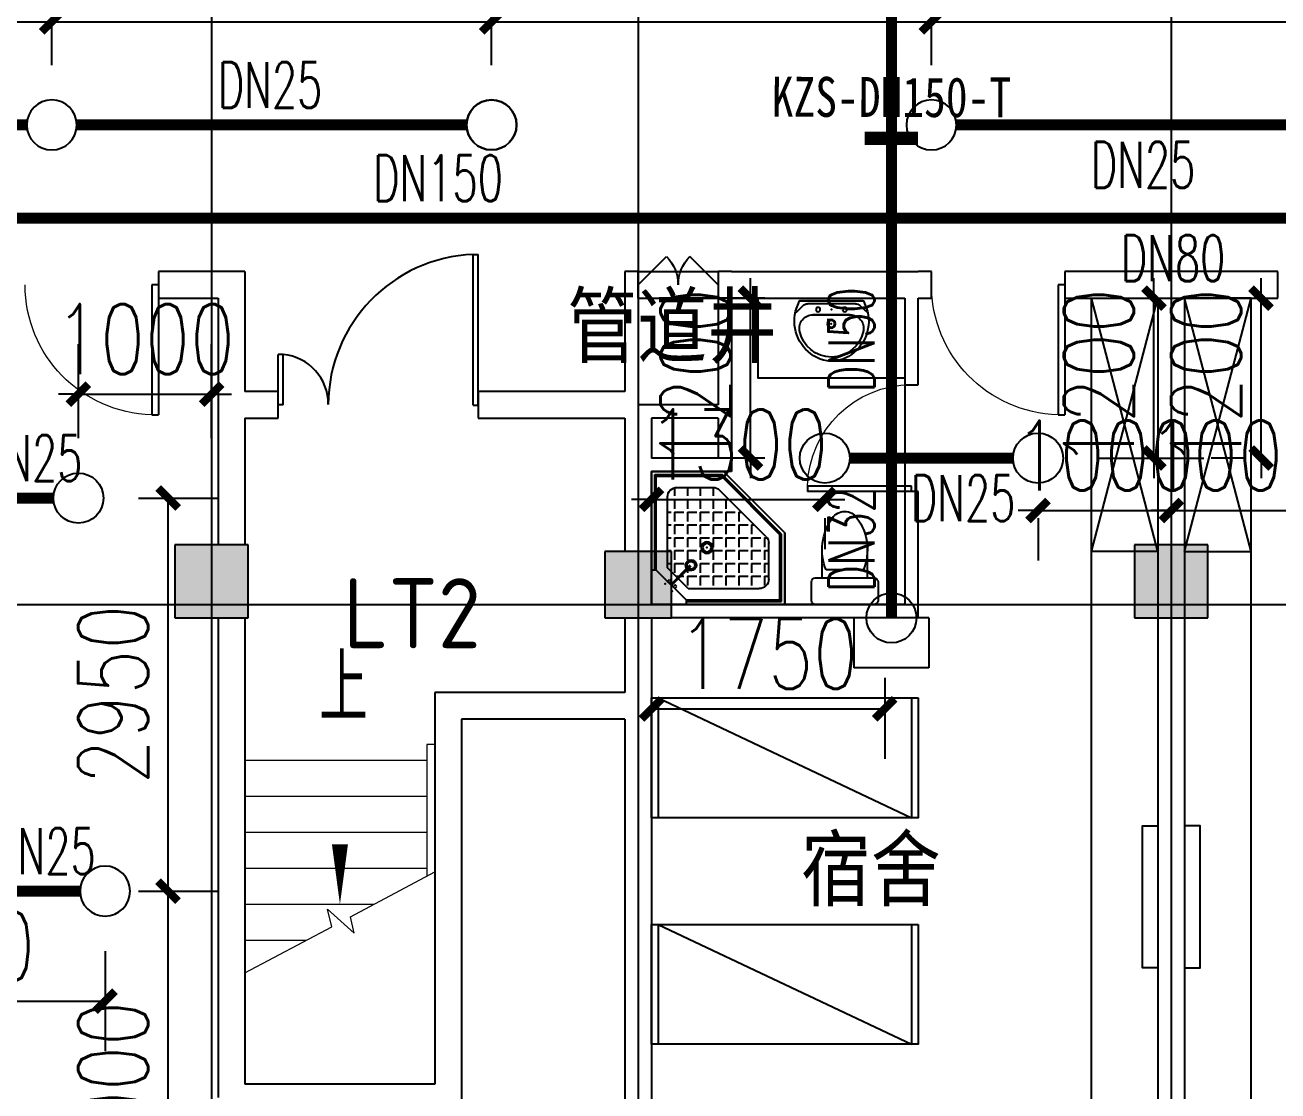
# Model space of a CAD drawing. Extents: x 0 to 2838408, y -923048 to 203859.
# Drawn here: x 2771363 to 2780763, y -265942 to -257942 of the extents above; entities that cross this region are included whole.
import ezdxf
from ezdxf.enums import TextEntityAlignment as Align

# ---------------------------------------------------------------- set-up
doc = ezdxf.new("R2010")
doc.units = 0
doc.header["$LTSCALE"] = 1000
for name, color, linetype in [('A-Fixt', 81, 'Continuous'), ('CLAYER', 7, 'Continuous'), ('COLUMN', 9, 'Continuous'), ('DIM_SYMB', 3, 'Continuous'), ('DIM_喷淋', 3, 'Continuous'), ('DOOR_FIRE', 4, 'Continuous'), ('DOTE', 8, 'Continuous'), ('EQUIP_喷头', 7, 'Continuous'), ('PIPE-喷淋', 6, 'Continuous'), ('PUB_HATCH', 8, 'Continuous'), ('PUB_TEXT', 7, 'Continuous'), ('TEXT_喷淋', 7, 'Continuous'), ('TWT_DIM', 3, 'Continuous'), ('WALL', 9, 'Continuous'), ('WINDOW', 4, 'Continuous'), ('XREF', 8, 'Continuous'), ('抗震支吊架', 2, 'Continuous'), ('洁具', 213, 'Continuous'), ('配景', 3, 'Continuous')]:
    doc.layers.add(name, color=color, linetype=linetype)
doc.layers.add('A-FLOR-STRS', color=8, linetype='Continuous', lineweight=0)
doc.styles.add('_TCH_DIM', font='SIMPLEX', dxfattribs={"bigfont": 'GBCBIG'})
doc.styles.add('_TCH_DIM_T3', font='SIMPLEX', dxfattribs={"width": 0.75, "bigfont": 'HZTXT'})
doc.styles.add('_TWT_PIPEDN', font='SIMPLEX', dxfattribs={"width": 0.8, "height": 2.3, "bigfont": 'HZTXT'})
doc.styles.add('kzcad', font='', dxfattribs={"width": 0.8})
doc.styles.get("Standard").update_dxf_attribs({"font": 'geniso.shx', "bigfont": 'hztxt.shx'})
doc.styles.get('kzcad').set_extended_font_data('SimSun')
doc.dimstyles.new('_TWT_ARCH&&150', dxfattribs={"dimtxt": 525, "dimasz": 150, "dimexe": 375, "dimexo": 450, "dimgap": 150, "dimtad": 1, "dimdec": 0, "dimzin": 0, "dimdsep": 46, "dimtxsty": '_TCH_DIM_T3', "dimblk": 'ARCHTICK', "dimcen": 0.09, "dimclrt": 7, "dimazin": 2, "dimtfac": 1, "dimtdec": 0, "dimtix": 1, "dimtmove": 2, "dimatfit": 3, "dimfxl": 1, "dimtolj": 1, "dimtzin": 0, "dimarcsym": 0})

# ---------------------------------------------------------------- blocks, each defined once
blk = doc.blocks.new('1F平面-CAD导入_dwg_Drawing4_t3_dwg_$plan$00001613-474159-1F-927810-1F')
at = {"layer": '洁具'}
for p, q in [((-30, 250), (-170, 250)), ((-200, 169.7), (-430.4, 169.7)), ((-260.4, -139.7), (-260.4, 139.7)), ((-200, -169.7), (-200, -220)), ((-170, -250), (-30, -250))]:
    blk.add_line(p, q, dxfattribs=at)
for points in [[(-200, 220), (-200, 169.7), (-200, -169.7), (-430.4, -169.7)], [(0, -220), (0, 220)]]:
    blk.add_lwpolyline(points, dxfattribs=at)
for centre, radius, start, end in [((-170, 220), 30, 90, 180), ((-30, 220), 30, 0, 90), ((-412.8, -227.4), 397.5, 67.45048, 126.63814), ((-589.6, 0), 109.8, 123.45086, 236.54914), ((-412.8, 227.4), 397.5, 233.36186, 292.54952), ((-170, -220), 30, 180, 270), ((-30, -220), 30, 270, 0)]:
    blk.add_arc(centre, radius, start, end, dxfattribs=at)
blk = doc.blocks.new('$lvtry$00000169')
at = {"color": 0}
for p, q in [((258.9, -36), (258.9, 0)), ((258.9, -36), (36, -258.9)), ((258.9, -24), (976, -24)), ((258.9, -36), (964, -36)), ((964, -36), (976, -24)), ((964, -36), (964, -525.1)), ((976, -24), (976, -530.1)), ((276.1, -120), (120, -276.1)), ((143.9, -151), (290.7, -298.1)), ((151, -143.9), (297.8, -291)), ((269.6, -212.7), (269.6, -142.7)), ((276.1, -120), (808, -120)), ((365.9, -212.7), (365.9, -142.7)), ((462.1, -212.7), (462.1, -142.7)), ((558.4, -212.7), (558.4, -142.7)), ((654.6, -212.7), (654.6, -142.7)), ((750.9, -212.7), (750.9, -142.7)), ((847.1, -212.7), (847.1, -142.7)), ((36, -258.9), (0, -258.9)), ((24, -258.9), (24, -976)), ((36, -258.9), (36, -964)), ((120, -276.1), (120, -808)), ((173.4, -308.9), (173.4, -238.9)), ((183.4, -212.7), (205.5, -212.7)), ((219.6, -212.7), (243.4, -212.7)), ((269.6, -212.7), (339.6, -212.7)), ((269.6, -262.8), (269.6, -238.9)), ((365.9, -212.7), (435.9, -212.7)), ((365.9, -308.9), (365.9, -238.9)), ((462.1, -212.7), (532.1, -212.7)), ((462.1, -308.9), (462.1, -238.9)), ((558.4, -212.7), (628.4, -212.7)), ((558.4, -308.9), (558.4, -238.9)), ((654.6, -212.7), (724.6, -212.7)), ((654.6, -308.9), (654.6, -238.9)), ((750.9, -212.7), (820.9, -212.7)), ((750.9, -308.9), (750.9, -238.9)), ((847.1, -212.7), (880, -212.7)), ((847.1, -308.9), (847.1, -238.9)), ((880, -192), (880, -460.5)), ((120, -308.9), (147.1, -308.9)), ((173.4, -308.9), (243.4, -308.9)), ((173.4, -405.2), (173.4, -335.2)), ((269.6, -405.2), (269.6, -335.2)), ((334.3, -308.9), (339.6, -308.9)), ((365.9, -308.9), (435.9, -308.9)), ((365.9, -405.2), (365.9, -335.2)), ((462.1, -308.9), (532.1, -308.9)), ((462.1, -405.2), (462.1, -335.2)), ((558.4, -308.9), (628.4, -308.9)), ((558.4, -405.2), (558.4, -335.2)), ((654.6, -308.9), (724.6, -308.9)), ((654.6, -405.2), (654.6, -335.2)), ((750.9, -308.9), (820.9, -308.9)), ((750.9, -405.2), (750.9, -335.2)), ((847.1, -308.9), (880, -308.9)), ((847.1, -405.2), (847.1, -335.2)), ((120, -405.2), (147.1, -405.2)), ((173.4, -405.2), (243.4, -405.2)), ((173.4, -501.4), (173.4, -431.4)), ((269.6, -405.2), (339.6, -405.2)), ((269.6, -501.4), (269.6, -431.4)), ((365.9, -405.2), (378.6, -405.2)), ((365.9, -501.4), (365.9, -431.4)), ((462.1, -405.2), (532.1, -405.2)), ((462.1, -501.4), (462.1, -431.4)), ((558.4, -405.2), (628.4, -405.2)), ((558.4, -501.4), (558.4, -431.4)), ((654.6, -405.2), (724.6, -405.2)), ((654.6, -501.4), (654.6, -431.4)), ((750.9, -405.2), (820.9, -405.2)), ((750.9, -501.4), (750.9, -431.4)), ((847.1, -405.2), (880, -405.2)), ((847.1, -501.4), (847.1, -431.4)), ((120, -501.4), (147.1, -501.4)), ((173.4, -501.4), (243.4, -501.4)), ((173.4, -597.7), (173.4, -527.7)), ((269.6, -501.4), (339.6, -501.4)), ((269.6, -597.7), (269.6, -527.7)), ((365.9, -501.4), (435.9, -501.4)), ((365.9, -597.7), (365.9, -527.7)), ((462.1, -501.4), (532.1, -501.4)), ((462.1, -597.7), (462.1, -527.7)), ((858.9, -511.4), (511.4, -858.9)), ((964, -525.1), (525.1, -964)), ((976, -530.1), (530.1, -976)), ((558.4, -501.4), (628.4, -501.4)), ((558.4, -597.7), (558.4, -527.7)), ((654.6, -501.4), (724.6, -501.4)), ((654.6, -597.7), (654.6, -527.7)), ((750.9, -501.4), (820.9, -501.4)), ((750.9, -597.7), (750.9, -527.7)), ((847.1, -501.4), (867.2, -501.4)), ((964, -525.1), (976, -530.1)), ((120, -597.7), (147.1, -597.7)), ((173.4, -597.7), (243.4, -597.7)), ((173.4, -693.9), (173.4, -623.9)), ((269.6, -597.7), (339.6, -597.7)), ((269.6, -693.9), (269.6, -623.9)), ((365.9, -597.7), (435.9, -597.7)), ((365.9, -693.9), (365.9, -623.9)), ((462.1, -597.7), (532.1, -597.7)), ((462.1, -693.9), (462.1, -623.9)), ((558.4, -597.7), (628.4, -597.7)), ((558.4, -693.9), (558.4, -623.9)), ((654.6, -597.7), (724.6, -597.7)), ((654.6, -693.9), (654.6, -623.9)), ((750.9, -597.7), (772.6, -597.7)), ((120, -693.9), (147.1, -693.9)), ((173.4, -693.9), (243.4, -693.9)), ((173.4, -790.2), (173.4, -720.2)), ((269.6, -693.9), (339.6, -693.9)), ((269.6, -790.2), (269.6, -720.2)), ((365.9, -693.9), (435.9, -693.9)), ((365.9, -790.2), (365.9, -720.2)), ((462.1, -693.9), (532.1, -693.9)), ((462.1, -790.2), (462.1, -720.2)), ((558.4, -693.9), (628.4, -693.9)), ((558.4, -790.2), (558.4, -720.2)), ((654.6, -693.9), (676.4, -693.9)), ((120, -790.2), (147.1, -790.2)), ((173.4, -790.2), (243.4, -790.2)), ((173.4, -877.5), (173.4, -816.4)), ((269.6, -790.2), (339.6, -790.2)), ((269.6, -880), (269.6, -816.4)), ((365.9, -790.2), (435.9, -790.2)), ((365.9, -880), (365.9, -816.4)), ((462.1, -790.2), (532.1, -790.2)), ((462.1, -880), (462.1, -816.4)), ((558.4, -790.2), (580.1, -790.2)), ((192, -880), (460.5, -880)), ((36, -964), (24, -976)), ((24, -976), (530.1, -976)), ((36, -964), (525.1, -964)), ((525.1, -964), (530.1, -976))]:
    blk.add_line(p, q, dxfattribs=at)
blk.add_lwpolyline([(0, 0), (0, -1000), (540, -1000), (1000, -540), (1000, 0)], close=True)
for points in [[(0, 0), (0, -1000)], [(0, 0), (1000, 0)], [(1000, 0), (1000, -540)], [(136.1, -189.7), (147.9, -177.9), (132.5, -162.5), (120.7, -174.3)], [(189.7, -136.1), (177.9, -147.9), (162.5, -132.5), (174.3, -120.7)], [(1000, -540), (540, -1000)], [(0, -1000), (540, -1000)]]:
    blk.add_lwpolyline(points, close=True, dxfattribs=at)
for radius in [43.8, 31.1]:
    blk.add_circle((416.2, -427.6), radius, dxfattribs=at)
for centre, radius, start, end in [((808, -192), 72, 0, 90), ((296, -295.7), 40.6, 142.58296, 128.41974), ((296, -295.7), 28.6, 145.82801, 125.65986), ((808, -460.5), 72, 315, 0), ((192, -808), 72, 180, 270), ((460.5, -808), 72, 270, 315)]:
    blk.add_arc(centre, radius, start, end, dxfattribs=at)
for p in [(103.2, -155.8, 0), (156.1, -102.2, 0), (415.8, -428.1, 0)]:
    blk.add_point(p, dxfattribs=at)
blk = doc.blocks.new('$lvtry$00000178')
at = {"color": 0}
for p, q in [((-238.4, 0), (238.4, 0)), ((-214.1, -36.1), (-272.1, -90.6)), ((-179.8, -22.5), (180.1, -22.5)), ((215.7, -37.5), (268.3, -90.8)), ((-141.7, -105.2), (140.2, -105.2)), ((140.2, -105.2), (-141.7, -105.2))]:
    blk.add_line(p, q, dxfattribs=at)
blk.add_lwpolyline([(-103.6, -429.7, 0.224698), (110.4, -425.4, 0.348046), (268.9, -78.5), (239.5, 0), (-241.3, 0), (-270.7, -78.5, 0.356844)], format="xyb", close=True, dxfattribs=at)
for centre, radius in [((-100, -65), 16.3), ((100, -65), 16.3), ((1.4, -172.5), 31.6)]:
    blk.add_circle(centre, radius, dxfattribs=at)
at = {"color": 0, "lineweight": 13}
blk.add_circle((1.4, -172.5), 23, dxfattribs=at)
at = {"color": 0}
for centre, radius, start, end in [((-179.8, -72.5), 50, 90, 133.18096), ((180.1, -72.5), 50, 44.56072, 90), ((-141.7, -205.2), 100, 90, 190.56023), ((140.2, -205.2), 100, 349.43977, 90), ((-0.7, -179), 243.4, 190.56023, 349.43977)]:
    blk.add_arc(centre, radius, start, end, dxfattribs=at)
for p in [(0, -65), (1.4, -172.5)]:
    blk.add_point(p, dxfattribs=at)
blk = doc.blocks.new('A$C70365C93')
at = {"layer": '洁具'}
blk.add_lwpolyline([(-1900, 2300), (-1900, 1700), (-800, 1700), (-800, 2300)], close=True, dxfattribs=at)
blk.add_blockref('$lvtry$00000178', (-1350, 2280), dxfattribs=at)
at = {"layer": '洁具', "rotation": 180}
blk.add_blockref('$lvtry$00000169', (0, 0), dxfattribs=at)
at = {"layer": '洁具', "extrusion": (0, 0, -1), "xscale": -1, "zscale": -1, "rotation": 90}
blk.add_blockref('1F平面-CAD导入_dwg_Drawing4_t3_dwg_$plan$00001613-474159-1F-927810-1F', (1450, 0), dxfattribs=at)
blk = doc.blocks.new('单人床')
at = {"layer": 'A-Fixt'}
for p, q in [((47773.8, 13973.4), (48673.8, 13973.4)), ((47773.8, 12073.4), (48673.8, 13973.4)), ((47773.8, 12073.4), (48673.8, 12073.4))]:
    blk.add_line(p, q, dxfattribs=at)
blk.add_lwpolyline([(47773.8, 14023.4), (48673.8, 14023.4), (48673.8, 12023.4), (47773.8, 12023.4), (47773.8, 14023.4)], dxfattribs=at)
blk = doc.blocks.new('CH_AP01')
for p, q in [((-311.4, 16.6), (-275, 0)), ((-275, 0), (275, 0)), ((275, 0), (311.4, 16.6))]:
    blk.add_line(p, q)
for centre, radius, start, end in [((-306.8, 555.3), 37.8, 100.18588, 202.83587), ((0, -578.9), 1212.6, 74.71041, 105.28959), ((0, -578.9), 1172.6, 75.02868, 104.97132), ((0, -1278.1), 1856.9, 80.61099, 99.38901), ((306.8, 555.3), 37.8, 337.16413, 79.81412), ((-1658.4, 201.9), 1359.7, 352.16586, 14.42826), ((-823.7, 250), 562.9, 335.50378, 31.09034), ((-823.7, 250), 602.9, 335.50378, 30.26909), ((0, -578.9), 1092.6, 75.87672, 104.12328), ((823.7, 250), 602.9, 149.73091, 204.49622), ((823.7, 250), 562.9, 148.90966, 204.49622), ((1658.4, 201.9), 1359.7, 165.57174, 187.83414)]:
    blk.add_arc(centre, radius, start, end)
blk = doc.blocks.new('A$C61295E98')
at = {"color": 3}
for p, q in [((544, 597.9), (0, 597.9)), ((0, 597.9), (0, 0)), ((161.4, 597.9), (161.4, 0)), ((170.4, 0.2), (170.4, 597.6)), ((602.7, 572.2), (602.7, 25.6)), ((624, 517.9), (624, 80)), ((544, 0), (0, 0))]:
    blk.add_line(p, q, dxfattribs=at)
for points in [[(81.8, 540.3), (75.3, 540.3), (75.3, 576.8), (81.8, 576.8)], [(81.8, 453.1), (75.3, 453.1), (75.3, 489.6), (81.8, 489.6)], [(81.8, 352.9), (75.3, 352.9), (75.3, 389.4), (81.8, 389.4)]]:
    blk.add_lwpolyline(points, close=True, dxfattribs=at)
for centre in [(74, 250.1), (74, 164.2), (74, 70.5)]:
    blk.add_circle(centre, 15.7, dxfattribs=at)
for centre, start, end in [((544, 517.9), 360, 90), ((544, 80), 270, 0)]:
    blk.add_arc(centre, 80, start, end, dxfattribs=at)
blk = doc.blocks.new('宿舍')
at = {"layer": 'A-Fixt'}
for p, q in [((47853.8, 13801.7), (48353.8, 15701.7)), ((48353.8, 13801.7), (47853.8, 15701.7)), ((47853.8, 13801.7), (48353.8, 13801.7))]:
    blk.add_line(p, q, dxfattribs=at)
for points in [[(47853.8, 8601.7), (48353.8, 8601.7), (48353.8, 15701.7), (47853.8, 15701.7)], [(47853.8, 10676.1), (47970.5, 10676.1), (47970.5, 11742.6), (47853.8, 11742.6)]]:
    blk.add_lwpolyline(points, close=True, dxfattribs=at)
at = {"xscale": -1, "rotation": 90}
for p in [(63677.2, 60475.5), (63677.2, 58775.5)]:
    blk.add_blockref('单人床', p, dxfattribs=at)
at = {"layer": 'A-Fixt', "xscale": -1, "rotation": 180}
for p in [(50002, 9140.5), (51117.2, 9140.5)]:
    blk.add_blockref('CH_AP01', p, dxfattribs=at)
at = {"layer": '配景', "color": 252}
blk.add_blockref('A$C61295E98', (47853.8, 7096.6), dxfattribs=at)
blk = doc.blocks.new('$DorLib2D$00000001')
for p, q in [((0.45, 0.975), (0.5, 0.975)), ((0.45, 0), (0.45, 0.975)), ((0.5, 0), (0.5, 0.975)), ((0.5, 0), (0.45, 0))]:
    blk.add_line(p, q)
at = {"lineweight": 13}
blk.add_arc((0.475, 0), 0.975, 91.46928, 180, dxfattribs=at)
blk = doc.blocks.new('$DorLib2D$00000116')
at = {"color": 0}
for p, q in [((-0.5, 0), (-0.146, 0.354)), ((0.5, 0), (0.146, 0.354))]:
    blk.add_line(p, q, dxfattribs=at)
for centre, start, end in [((-0.5, 0), 0, 45), ((0.5, 0), 135, 180)]:
    blk.add_arc(centre, 0.5, start, end, dxfattribs=at)
blk = doc.blocks.new('$DorLib2D$00000225')
at = {"color": 0}
for p, q in [((0.475, -0.0014), (0.475, 0.7521)), ((0.475, 0.7521), (0.5, 0.7521)), ((0.5, -0.0014), (0.5, 0.7521)), ((-0.5, 0), (-0.5, 0.252)), ((-0.475, 0.252), (-0.5, 0.252)), ((-0.475, 0), (-0.475, 0.252)), ((-0.475, 0), (-0.5, 0)), ((0.475, -0.0014), (0.5, -0.0014))]:
    blk.add_line(p, q, dxfattribs=at)
for centre, radius, start, end in [((0.5046, -0.0019), 0.7546, 92.24927, 179.72377), ((-0.5008, 0.0026), 0.2508, 359.78987, 84.09744)]:
    blk.add_arc(centre, radius, start, end, dxfattribs=at)
blk = doc.blocks.new('1F1')
at = {"layer": 'PUB_HATCH'}
for points in [[(2436991.7, -261842.2), (2436441.7, -261842.2), (2436441.7, -262392.2), (2436991.7, -262392.2)], [(2444191.7, -261842.2), (2443641.7, -261842.2), (2443641.7, -262392.2), (2444191.7, -262392.2)], [(2440166.7, -261892.2), (2439666.7, -261892.2), (2439666.7, -262392.2), (2440166.7, -262392.2)]]:
    blk.add_hatch(color=256, dxfattribs=at).paths.add_polyline_path(points)
at = {"layer": 'A-FLOR-STRS'}
for p, q in [((2438331.7, -263342.2), (2438331.7, -264329.4)), ((2438391.7, -263342.2), (2438331.7, -263342.2)), ((2438391.7, -263342.2), (2438391.7, -264297.5)), ((2436966.7, -263462.2), (2436966.7, -265056.9)), ((2438331.7, -263462.2), (2436966.7, -263462.2)), ((2438391.7, -263462.2), (2438391.7, -264297.5)), ((2438331.7, -263732.2), (2436966.7, -263732.2)), ((2438331.7, -264002.2), (2436966.7, -264002.2)), ((2438331.7, -264272.2), (2436966.7, -264272.2)), ((2437758.5, -264634.9), (2438391.7, -264297.5)), ((2437932.6, -264542.2), (2436966.7, -264542.2)), ((2437617.6, -264710.1), (2437587.1, -264578.5)), ((2437587.1, -264578.5), (2437787.1, -264758.3)), ((2437787.1, -264758.3), (2437758.5, -264634.9)), ((2436966.7, -265056.9), (2437617.6, -264710.1)), ((2437425.9, -264812.2), (2436966.7, -264812.2))]:
    blk.add_line(p, q, dxfattribs=at)
at = {"layer": 'COLUMN'}
for p, q in [((2436991.7, -261842.2), (2436441.7, -261842.2)), ((2436441.7, -261842.2), (2436441.7, -262392.2)), ((2436991.7, -262392.2), (2436991.7, -261842.2)), ((2444191.7, -261842.2), (2443641.7, -261842.2)), ((2443641.7, -261842.2), (2443641.7, -262392.2)), ((2444191.7, -262392.2), (2444191.7, -261842.2)), ((2440166.7, -261892.2), (2439666.7, -261892.2)), ((2439666.7, -261892.2), (2439666.7, -262392.2)), ((2440166.7, -262392.2), (2440166.7, -261892.2)), ((2436441.7, -262392.2), (2436991.7, -262392.2)), ((2439666.7, -262392.2), (2440166.7, -262392.2)), ((2443641.7, -262392.2), (2444191.7, -262392.2))]:
    blk.add_line(p, q, dxfattribs=at)
at = {"layer": 'DIM_SYMB'}
blk.add_lwpolyline([(2437679.2, -263327.2, 0, 0, 0), (2437679.2, -264542.2, 0, 120, 0), (2437679.2, -264092.2, 0, 0, 0)], format="xyseb", dxfattribs=at)
at = {"layer": 'DOOR_FIRE'}
for p, q in [((2439916.7, -259792.2), (2440516.7, -259792.2)), ((2439916.7, -259992.2), (2440516.7, -259992.2))]:
    blk.add_line(p, q, dxfattribs=at)
at = {"layer": 'DOTE'}
for p, q in [((2436716.7, -187892.2), (2436716.7, -271092.2)), ((2439916.7, -187892.2), (2439916.7, -271092.2)), ((2443916.7, -187892.2), (2443916.7, -271092.2)), ((2343216.7, -262292.2), (2453916.7, -262292.2))]:
    blk.add_line(p, q, dxfattribs=at)
at = {"layer": 'WALL'}
for p, q in [((2436966.7, -259792.2), (2436316.7, -259792.2)), ((2436316.7, -259792.2), (2436316.7, -259992.2)), ((2436966.7, -259792.2), (2436966.7, -260692.2)), ((2439916.7, -259792.2), (2439816.7, -259792.2)), ((2439816.7, -259792.2), (2439816.7, -260692.2)), ((2439916.7, -259992.2), (2439916.7, -259792.2)), ((2440616.7, -259792.2), (2440516.7, -259792.2)), ((2440516.7, -259792.2), (2440516.7, -259992.2)), ((2440616.7, -259792.2), (2442016.7, -259792.2)), ((2442116.7, -259792.2), (2442016.7, -259792.2)), ((2442116.7, -259992.2), (2442116.7, -259792.2)), ((2443916.7, -259792.2), (2443116.7, -259792.2)), ((2443116.7, -259792.2), (2443116.7, -259992.2)), ((2444716.7, -259792.2), (2443916.7, -259792.2)), ((2444716.7, -259992.2), (2444716.7, -259792.2)), ((2436316.7, -259992.2), (2436766.7, -259992.2)), ((2436766.7, -259992.2), (2436766.7, -260792.2)), ((2439916.7, -259992.2), (2439916.7, -260792.2)), ((2440516.7, -259992.2), (2440516.7, -260792.2)), ((2440616.7, -259992.2), (2441916.7, -259992.2)), ((2440616.7, -259992.2), (2440616.7, -260792.2)), ((2441916.7, -259992.2), (2441916.7, -260642.2)), ((2442016.7, -259992.2), (2442116.7, -259992.2)), ((2442016.7, -260642.2), (2442016.7, -259992.2)), ((2443116.7, -259992.2), (2443816.7, -259992.2)), ((2443816.7, -259992.2), (2443816.7, -261842.2)), ((2444016.7, -259992.2), (2444716.7, -259992.2)), ((2444016.7, -259992.2), (2444016.7, -261842.2)), ((2441916.7, -260642.2), (2442016.7, -260642.2)), ((2437216.7, -260692.2), (2436966.7, -260692.2)), ((2437216.7, -260892.2), (2437216.7, -260692.2)), ((2439816.7, -260692.2), (2438716.7, -260692.2)), ((2438716.7, -260692.2), (2438716.7, -260892.2)), ((2436766.7, -260792.2), (2436766.7, -261842.2)), ((2440516.7, -260792.2), (2439916.7, -260792.2)), ((2440616.7, -260792.2), (2440616.7, -261292.2)), ((2436966.7, -260892.2), (2436966.7, -261842.2)), ((2436966.7, -260892.2), (2437216.7, -260892.2)), ((2438716.7, -260892.2), (2439816.7, -260892.2)), ((2439816.7, -260892.2), (2439816.7, -261192.2)), ((2440016.7, -260892.2), (2440016.7, -261192.2)), ((2440516.7, -260892.2), (2440016.7, -260892.2)), ((2440516.7, -260892.2), (2440516.7, -261192.2)), ((2439816.7, -261192.2), (2439816.7, -261892.2)), ((2440516.7, -261192.2), (2440016.7, -261192.2)), ((2440016.7, -261292.2), (2440016.7, -261892.2)), ((2440616.7, -261292.2), (2440016.7, -261292.2)), ((2442016.7, -261442.2), (2441916.7, -261442.2)), ((2441916.7, -261442.2), (2441916.7, -262292.2)), ((2442016.7, -262392.2), (2442016.7, -261442.2)), ((2441916.7, -262292.2), (2440166.7, -262292.2)), ((2436766.7, -262392.2), (2436766.7, -265992.2)), ((2436966.7, -262392.2), (2436966.7, -265892.2)), ((2439816.7, -262392.2), (2439816.7, -262952.2)), ((2440016.7, -262392.2), (2440016.7, -263052.2)), ((2442016.7, -262392.2), (2440166.7, -262392.2)), ((2443816.7, -262392.2), (2443816.7, -267042.2)), ((2444016.7, -262392.2), (2444016.7, -267042.2)), ((2438391.7, -262952.2), (2438391.7, -265892.2)), ((2439816.7, -262952.2), (2438391.7, -262952.2)), ((2440016.7, -263052.2), (2440016.7, -267092.2)), ((2438591.7, -263152.2), (2438591.7, -266092.2)), ((2439816.7, -263152.2), (2438591.7, -263152.2)), ((2439816.7, -263152.2), (2439816.7, -267092.2)), ((2438391.7, -265892.2), (2436966.7, -265892.2))]:
    blk.add_line(p, q, dxfattribs=at)
at = {"layer": 'WINDOW'}
blk.add_line((2441916.7, -260642.2), (2441916.7, -261442.2), dxfattribs=at)
at = {"xscale": -1}
for name, p in [('A$C70365C93', (2440016.7, -262292.2)), ('宿舍', (2491670.6, -275693.9))]:
    blk.add_blockref(name, p, dxfattribs=at)
blk.add_blockref('宿舍', (2396162.9, -275693.9))
at = {"layer": 'DOOR_FIRE', "xscale": -1500, "yscale": -1500, "zscale": 200, "rotation": 180}
blk.add_blockref('$DorLib2D$00000225', (2437966.7, -260792.2), dxfattribs=at)
at = {"layer": 'DOOR_FIRE', "xscale": -600, "yscale": 600, "zscale": 200}
blk.add_blockref('$DorLib2D$00000116', (2440216.7, -259892.2), dxfattribs=at)
at = {"layer": 'WINDOW', "xscale": 1000, "yscale": -1000, "zscale": 1000}
for p in [(2435816.7, -259892.2), (2442616.7, -259892.2)]:
    blk.add_blockref('$DorLib2D$00000001', p, dxfattribs=at)
at = {"layer": 'WINDOW', "xscale": 800, "yscale": -800, "zscale": 800, "rotation": 270}
blk.add_blockref('$DorLib2D$00000001', (2441966.7, -261042.2), dxfattribs=at)
at = {"layer": 'CLAYER'}
blk.add_text('管道井', height=525, dxfattribs=at).set_placement((2439384.2, -260479.2))
at = {"layer": 'PUB_TEXT'}
for s, p in [('LT2', (2437703.5, -262619.4)), ('宿舍', (2441137.9, -264556))]:
    blk.add_text(s, height=525, dxfattribs=at).set_placement(p)
at = {"layer": 'PUB_TEXT', "color": 7, "style": '_TCH_DIM'}
blk.add_text('上', height=506.4, dxfattribs=at).set_placement((2437522.9, -263169.7))
blk = doc.blocks.new('_ArchTick')
at = {"color": 0, "linetype": 'ByBlock', "const_width": 0.4}
blk.add_lwpolyline([(-0.5, -0.5), (0.5, 0.5)], dxfattribs=at)
blk = doc.blocks.new('*D1145')
at = {"layer": 'Defpoints', "color": 0, "linetype": 'ByBlock', "transparency": 16777216}
for p in [(2776062.5, -261192.2), (2777362.5, -261192.2), (2777362.5, -261502)]:
    blk.add_point(p, dxfattribs=at)
at = {"layer": 'TWT_DIM', "color": 0, "linetype": 'ByBlock', "lineweight": -2, "transparency": 16777216}
for p, q in [((2776062.5, -261502), (2775912.5, -261502)), ((2776062.5, -261502), (2777362.5, -261502)), ((2777362.5, -261502), (2777512.5, -261502)), ((2776062.5, -261642.2), (2776062.5, -261877)), ((2777362.5, -261642.2), (2777362.5, -261877))]:
    blk.add_line(p, q, dxfattribs=at)
at = {"layer": 'TWT_DIM', "color": 0, "linetype": 'ByBlock', "lineweight": -2, "transparency": 16777216, "xscale": 150, "yscale": 150, "zscale": 150}
blk.add_blockref('_ArchTick', (2776062.5, -261502), dxfattribs=at)
at = {"layer": 'TWT_DIM', "color": 0, "linetype": 'ByBlock', "lineweight": -2, "transparency": 16777216, "xscale": 150, "yscale": 150, "zscale": 150, "rotation": 180}
blk.add_blockref('_ArchTick', (2777362.5, -261502), dxfattribs=at)
at = {"layer": 'TWT_DIM', "color": 7, "linetype": 'ByBlock', "transparency": 16777216, "insert": (2776712.5, -261089.5), "char_height": 525, "attachment_point": 5, "style": '_TCH_DIM_T3'}
blk.add_mtext('\\A1;1300', dxfattribs=at)
blk = doc.blocks.new('*D1146')
at = {"layer": 'Defpoints', "color": 0, "linetype": 'ByBlock', "transparency": 16777216}
for p in [(2776062.5, -262392.2), (2777812.5, -262392.2), (2777812.5, -263074.5)]:
    blk.add_point(p, dxfattribs=at)
at = {"layer": 'TWT_DIM', "color": 0, "linetype": 'ByBlock', "lineweight": -2, "transparency": 16777216}
for p, q in [((2776062.5, -262842.2), (2776062.5, -263449.5)), ((2777812.5, -262842.2), (2777812.5, -263449.5)), ((2776062.5, -263074.5), (2777812.5, -263074.5))]:
    blk.add_line(p, q, dxfattribs=at)
at = {"layer": 'TWT_DIM', "color": 0, "linetype": 'ByBlock', "lineweight": -2, "transparency": 16777216, "xscale": 150, "yscale": 150, "zscale": 150, "rotation": 180}
blk.add_blockref('_ArchTick', (2776062.5, -263074.5), dxfattribs=at)
at = {"layer": 'TWT_DIM', "color": 0, "linetype": 'ByBlock', "lineweight": -2, "transparency": 16777216, "xscale": 150, "yscale": 150, "zscale": 150}
blk.add_blockref('_ArchTick', (2777812.5, -263074.5), dxfattribs=at)
at = {"layer": 'TWT_DIM', "color": 7, "linetype": 'ByBlock', "transparency": 16777216, "insert": (2776937.5, -262662), "char_height": 525, "attachment_point": 5, "style": '_TCH_DIM_T3'}
blk.add_mtext('\\A1;1750', dxfattribs=at)
blk = doc.blocks.new('*D1147')
at = {"layer": 'Defpoints', "color": 0, "linetype": 'ByBlock', "transparency": 16777216}
for p in [(2778962.5, -261192.2), (2779962.5, -261192.2), (2779962.5, -261585.5)]:
    blk.add_point(p, dxfattribs=at)
at = {"layer": 'TWT_DIM', "color": 0, "linetype": 'ByBlock', "lineweight": -2, "transparency": 16777216}
for p, q in [((2778962.5, -261585.5), (2778812.5, -261585.5)), ((2778962.5, -261585.5), (2779962.5, -261585.5)), ((2779962.5, -261585.5), (2780112.5, -261585.5)), ((2778962.5, -261642.2), (2778962.5, -261960.5)), ((2779962.5, -261642.2), (2779962.5, -261960.5))]:
    blk.add_line(p, q, dxfattribs=at)
at = {"layer": 'TWT_DIM', "color": 0, "linetype": 'ByBlock', "lineweight": -2, "transparency": 16777216, "xscale": 150, "yscale": 150, "zscale": 150}
blk.add_blockref('_ArchTick', (2778962.5, -261585.5), dxfattribs=at)
at = {"layer": 'TWT_DIM', "color": 0, "linetype": 'ByBlock', "lineweight": -2, "transparency": 16777216, "xscale": 150, "yscale": 150, "zscale": 150, "rotation": 180}
blk.add_blockref('_ArchTick', (2779962.5, -261585.5), dxfattribs=at)
at = {"layer": 'TWT_DIM', "color": 7, "linetype": 'ByBlock', "transparency": 16777216, "insert": (2779462.5, -261173), "char_height": 525, "attachment_point": 5, "style": '_TCH_DIM_T3'}
blk.add_mtext('\\A1;1000', dxfattribs=at)
blk = doc.blocks.new('*D1148')
at = {"layer": 'Defpoints', "color": 0, "linetype": 'ByBlock', "transparency": 16777216}
for p in [(2776804.8, -259992.2), (2777362.5, -259992.2), (2777362.5, -261192.2)]:
    blk.add_point(p, dxfattribs=at)
at = {"layer": 'TWT_DIM', "color": 0, "linetype": 'ByBlock', "lineweight": -2, "transparency": 16777216}
for p, q in [((2776804.8, -259992.2), (2776804.8, -259842.2)), ((2776912.5, -259992.2), (2776429.8, -259992.2)), ((2776804.8, -261192.2), (2776804.8, -259992.2)), ((2776912.5, -261192.2), (2776429.8, -261192.2)), ((2776804.8, -261192.2), (2776804.8, -261342.2))]:
    blk.add_line(p, q, dxfattribs=at)
at = {"layer": 'TWT_DIM', "color": 0, "linetype": 'ByBlock', "lineweight": -2, "transparency": 16777216, "xscale": 150, "yscale": 150, "zscale": 150}
for p, rotation in [((2776804.8, -259992.2), 270), ((2776804.8, -261192.2), 90)]:
    blk.add_blockref('_ArchTick', p, dxfattribs=dict(at, rotation=rotation))
at = {"layer": 'TWT_DIM', "color": 7, "linetype": 'ByBlock', "transparency": 16777216, "insert": (2776392.3, -260592.2), "char_height": 525, "attachment_point": 5, "rotation": 90, "style": '_TCH_DIM_T3'}
blk.add_mtext('\\A1;1200', dxfattribs=at)
blk = doc.blocks.new('*D1149')
at = {"layer": 'Defpoints', "color": 0, "linetype": 'ByBlock', "transparency": 16777216}
for p in [(2778962.5, -259992.2), (2779831.8, -259992.2), (2778962.5, -261192.2)]:
    blk.add_point(p, dxfattribs=at)
at = {"layer": 'TWT_DIM', "color": 0, "linetype": 'ByBlock', "lineweight": -2, "transparency": 16777216}
for p, q in [((2779831.8, -259992.2), (2779831.8, -259842.2)), ((2779412.5, -259992.2), (2780206.8, -259992.2)), ((2779831.8, -261192.2), (2779831.8, -259992.2)), ((2779412.5, -261192.2), (2780206.8, -261192.2)), ((2779831.8, -261192.2), (2779831.8, -261342.2))]:
    blk.add_line(p, q, dxfattribs=at)
at = {"layer": 'TWT_DIM', "color": 0, "linetype": 'ByBlock', "lineweight": -2, "transparency": 16777216, "xscale": 150, "yscale": 150, "zscale": 150}
for p, rotation in [((2779831.8, -259992.2), 270), ((2779831.8, -261192.2), 90)]:
    blk.add_blockref('_ArchTick', p, dxfattribs=dict(at, rotation=rotation))
at = {"layer": 'TWT_DIM', "color": 7, "linetype": 'ByBlock', "transparency": 16777216, "insert": (2779419.3, -260592.2), "char_height": 525, "attachment_point": 5, "rotation": 90, "style": '_TCH_DIM_T3'}
blk.add_mtext('\\A1;1200', dxfattribs=at)
blk = doc.blocks.new('*D1163')
at = {"layer": 'Defpoints', "color": 0, "linetype": 'ByBlock', "transparency": 16777216}
for p in [(2779962.5, -261192.2), (2780962.5, -261192.2), (2780962.5, -261585.5)]:
    blk.add_point(p, dxfattribs=at)
at = {"layer": 'TWT_DIM', "color": 0, "linetype": 'ByBlock', "lineweight": -2, "transparency": 16777216}
for p, q in [((2779962.5, -261585.5), (2779812.5, -261585.5)), ((2779962.5, -261585.5), (2780962.5, -261585.5)), ((2780962.5, -261585.5), (2781112.5, -261585.5)), ((2779962.5, -261642.2), (2779962.5, -261960.5)), ((2780962.5, -261642.2), (2780962.5, -261960.5))]:
    blk.add_line(p, q, dxfattribs=at)
at = {"layer": 'TWT_DIM', "color": 0, "linetype": 'ByBlock', "lineweight": -2, "transparency": 16777216, "xscale": 150, "yscale": 150, "zscale": 150}
blk.add_blockref('_ArchTick', (2779962.5, -261585.5), dxfattribs=at)
at = {"layer": 'TWT_DIM', "color": 0, "linetype": 'ByBlock', "lineweight": -2, "transparency": 16777216, "xscale": 150, "yscale": 150, "zscale": 150, "rotation": 180}
blk.add_blockref('_ArchTick', (2780962.5, -261585.5), dxfattribs=at)
at = {"layer": 'TWT_DIM', "color": 7, "linetype": 'ByBlock', "transparency": 16777216, "insert": (2780462.5, -261173), "char_height": 525, "attachment_point": 5, "style": '_TCH_DIM_T3'}
blk.add_mtext('\\A1;1000', dxfattribs=at)
blk = doc.blocks.new('*D1165')
at = {"layer": 'Defpoints', "color": 0, "linetype": 'ByBlock', "transparency": 16777216}
for p in [(2780636.2, -259992.2), (2780962.5, -259992.2), (2780962.5, -261192.2)]:
    blk.add_point(p, dxfattribs=at)
at = {"layer": 'TWT_DIM', "color": 0, "linetype": 'ByBlock', "lineweight": -2, "transparency": 16777216}
for p, q in [((2780636.2, -259992.2), (2780636.2, -259842.2)), ((2780512.5, -259992.2), (2780261.2, -259992.2)), ((2780636.2, -261192.2), (2780636.2, -259992.2)), ((2780512.5, -261192.2), (2780261.2, -261192.2)), ((2780636.2, -261192.2), (2780636.2, -261342.2))]:
    blk.add_line(p, q, dxfattribs=at)
at = {"layer": 'TWT_DIM', "color": 0, "linetype": 'ByBlock', "lineweight": -2, "transparency": 16777216, "xscale": 150, "yscale": 150, "zscale": 150}
for p, rotation in [((2780636.2, -259992.2), 270), ((2780636.2, -261192.2), 90)]:
    blk.add_blockref('_ArchTick', p, dxfattribs=dict(at, rotation=rotation))
at = {"layer": 'TWT_DIM', "color": 7, "linetype": 'ByBlock', "transparency": 16777216, "insert": (2780223.7, -260592.2), "char_height": 525, "attachment_point": 5, "rotation": 90, "style": '_TCH_DIM_T3'}
blk.add_mtext('\\A1;1200', dxfattribs=at)
blk = doc.blocks.new('*D1167')
at = {"layer": 'Defpoints', "color": 0, "linetype": 'ByBlock', "transparency": 16777216}
for p in [(2772762.5, -260712), (2771762.5, -261492.2), (2772762.5, -261492.2)]:
    blk.add_point(p, dxfattribs=at)
at = {"layer": 'TWT_DIM', "color": 0, "linetype": 'ByBlock', "lineweight": -2, "transparency": 16777216}
for p, q in [((2771762.5, -261042.2), (2771762.5, -260337)), ((2772762.5, -261042.2), (2772762.5, -260337)), ((2771762.5, -260712), (2771612.5, -260712)), ((2771762.5, -260712), (2772762.5, -260712)), ((2772762.5, -260712), (2772912.5, -260712))]:
    blk.add_line(p, q, dxfattribs=at)
at = {"layer": 'TWT_DIM', "color": 0, "linetype": 'ByBlock', "lineweight": -2, "transparency": 16777216, "xscale": 150, "yscale": 150, "zscale": 150}
blk.add_blockref('_ArchTick', (2771762.5, -260712), dxfattribs=at)
at = {"layer": 'TWT_DIM', "color": 0, "linetype": 'ByBlock', "lineweight": -2, "transparency": 16777216, "xscale": 150, "yscale": 150, "zscale": 150, "rotation": 180}
blk.add_blockref('_ArchTick', (2772762.5, -260712), dxfattribs=at)
at = {"layer": 'TWT_DIM', "color": 7, "linetype": 'ByBlock', "transparency": 16777216, "insert": (2772262.5, -260299.5), "char_height": 525, "attachment_point": 5, "style": '_TCH_DIM_T3'}
blk.add_mtext('\\A1;1000', dxfattribs=at)
blk = doc.blocks.new('*D1303')
at = {"layer": 'Defpoints', "color": 0, "linetype": 'ByBlock', "transparency": 16777216}
for p in [(2771762.5, -261492.2), (2772435.5, -261492.2), (2771762.5, -264442.2)]:
    blk.add_point(p, dxfattribs=at)
at = {"layer": 'TWT_DIM', "color": 0, "linetype": 'ByBlock', "lineweight": -2, "transparency": 16777216}
for p, q in [((2772212.5, -261492.2), (2772810.5, -261492.2)), ((2772435.5, -264442.2), (2772435.5, -261492.2)), ((2772212.5, -264442.2), (2772810.5, -264442.2))]:
    blk.add_line(p, q, dxfattribs=at)
at = {"layer": 'TWT_DIM', "color": 0, "linetype": 'ByBlock', "lineweight": -2, "transparency": 16777216, "xscale": 150, "yscale": 150, "zscale": 150}
for p, rotation in [((2772435.5, -261492.2), 90), ((2772435.5, -264442.2), 270)]:
    blk.add_blockref('_ArchTick', p, dxfattribs=dict(at, rotation=rotation))
at = {"layer": 'TWT_DIM', "color": 7, "linetype": 'ByBlock', "transparency": 16777216, "insert": (2772023, -262967.2), "char_height": 525, "attachment_point": 5, "rotation": 90, "style": '_TCH_DIM_T3'}
blk.add_mtext('\\A1;2950', dxfattribs=at)
blk = doc.blocks.new('*D1304')
at = {"layer": 'Defpoints', "color": 0, "linetype": 'ByBlock', "transparency": 16777216}
for p in [(2771762.5, -264442.2), (2772435.5, -264442.2), (2771762.5, -267442.2)]:
    blk.add_point(p, dxfattribs=at)
at = {"layer": 'TWT_DIM', "color": 0, "linetype": 'ByBlock', "lineweight": -2, "transparency": 16777216}
for p, q in [((2772212.5, -264442.2), (2772810.5, -264442.2)), ((2772435.5, -267442.2), (2772435.5, -264442.2)), ((2772212.5, -267442.2), (2772810.5, -267442.2))]:
    blk.add_line(p, q, dxfattribs=at)
at = {"layer": 'TWT_DIM', "color": 0, "linetype": 'ByBlock', "lineweight": -2, "transparency": 16777216, "xscale": 150, "yscale": 150, "zscale": 150}
for p, rotation in [((2772435.5, -264442.2), 90), ((2772435.5, -267442.2), 270)]:
    blk.add_blockref('_ArchTick', p, dxfattribs=dict(at, rotation=rotation))
at = {"layer": 'TWT_DIM', "color": 7, "linetype": 'ByBlock', "transparency": 16777216, "insert": (2772023, -265942.2), "char_height": 525, "attachment_point": 5, "rotation": 90, "style": '_TCH_DIM_T3'}
blk.add_mtext('\\A1;3000', dxfattribs=at)
blk = doc.blocks.new('*D1306')
at = {"layer": 'Defpoints', "color": 0, "linetype": 'ByBlock', "transparency": 16777216}
for p in [(2769562.5, -264442.2), (2771962.5, -264442.2), (2771962.5, -265268.3)]:
    blk.add_point(p, dxfattribs=at)
at = {"layer": 'DIM_喷淋', "color": 0, "linetype": 'ByBlock', "lineweight": -2, "transparency": 16777216}
for p, q in [((2769562.5, -264892.2), (2769562.5, -265643.3)), ((2771962.5, -264892.2), (2771962.5, -265643.3)), ((2769562.5, -265268.3), (2771962.5, -265268.3))]:
    blk.add_line(p, q, dxfattribs=at)
at = {"layer": 'DIM_喷淋', "color": 0, "linetype": 'ByBlock', "lineweight": -2, "transparency": 16777216, "xscale": 150, "yscale": 150, "zscale": 150, "rotation": 180}
blk.add_blockref('_ArchTick', (2769562.5, -265268.3), dxfattribs=at)
at = {"layer": 'DIM_喷淋', "color": 0, "linetype": 'ByBlock', "lineweight": -2, "transparency": 16777216, "xscale": 150, "yscale": 150, "zscale": 150}
blk.add_blockref('_ArchTick', (2771962.5, -265268.3), dxfattribs=at)
at = {"layer": 'DIM_喷淋', "color": 7, "linetype": 'ByBlock', "transparency": 16777216, "insert": (2770762.5, -264855.8), "char_height": 525, "attachment_point": 5, "style": '_TCH_DIM_T3'}
blk.add_mtext('\\A1;2400', dxfattribs=at)
blk = doc.blocks.new('*D3056')
at = {"layer": 'Defpoints', "color": 0, "linetype": 'ByBlock', "transparency": 16777216}
for p in [(2781362.5, -257917.8), (2778162.5, -258692.2), (2781362.5, -258692.2)]:
    blk.add_point(p, dxfattribs=at)
at = {"layer": 'DIM_喷淋', "color": 0, "linetype": 'ByBlock', "lineweight": -2, "transparency": 16777216}
for p, q in [((2778162.5, -258242.2), (2778162.5, -257542.8)), ((2781362.5, -258242.2), (2781362.5, -257542.8)), ((2778162.5, -257917.8), (2781362.5, -257917.8))]:
    blk.add_line(p, q, dxfattribs=at)
at = {"layer": 'DIM_喷淋', "color": 0, "linetype": 'ByBlock', "lineweight": -2, "transparency": 16777216, "xscale": 150, "yscale": 150, "zscale": 150, "rotation": 180}
blk.add_blockref('_ArchTick', (2778162.5, -257917.8), dxfattribs=at)
at = {"layer": 'DIM_喷淋', "color": 0, "linetype": 'ByBlock', "lineweight": -2, "transparency": 16777216, "xscale": 150, "yscale": 150, "zscale": 150}
blk.add_blockref('_ArchTick', (2781362.5, -257917.8), dxfattribs=at)
at = {"layer": 'DIM_喷淋', "color": 7, "linetype": 'ByBlock', "transparency": 16777216, "insert": (2779762.5, -257505.3), "char_height": 525, "attachment_point": 5, "style": '_TCH_DIM_T3'}
blk.add_mtext('\\A1;3200', dxfattribs=at)
blk = doc.blocks.new('*D3057')
at = {"layer": 'Defpoints', "color": 0, "linetype": 'ByBlock', "transparency": 16777216}
for p in [(2778162.5, -257917.8), (2774862.5, -258692.2), (2778162.5, -258692.2)]:
    blk.add_point(p, dxfattribs=at)
at = {"layer": 'DIM_喷淋', "color": 0, "linetype": 'ByBlock', "lineweight": -2, "transparency": 16777216}
for p, q in [((2774862.5, -258242.2), (2774862.5, -257542.8)), ((2778162.5, -258242.2), (2778162.5, -257542.8)), ((2774862.5, -257917.8), (2778162.5, -257917.8))]:
    blk.add_line(p, q, dxfattribs=at)
at = {"layer": 'DIM_喷淋', "color": 0, "linetype": 'ByBlock', "lineweight": -2, "transparency": 16777216, "xscale": 150, "yscale": 150, "zscale": 150, "rotation": 180}
blk.add_blockref('_ArchTick', (2774862.5, -257917.8), dxfattribs=at)
at = {"layer": 'DIM_喷淋', "color": 0, "linetype": 'ByBlock', "lineweight": -2, "transparency": 16777216, "xscale": 150, "yscale": 150, "zscale": 150}
blk.add_blockref('_ArchTick', (2778162.5, -257917.8), dxfattribs=at)
at = {"layer": 'DIM_喷淋', "color": 7, "linetype": 'ByBlock', "transparency": 16777216, "insert": (2776512.5, -257505.3), "char_height": 525, "attachment_point": 5, "style": '_TCH_DIM_T3'}
blk.add_mtext('\\A1;3300', dxfattribs=at)
blk = doc.blocks.new('*D3058')
at = {"layer": 'Defpoints', "color": 0, "linetype": 'ByBlock', "transparency": 16777216}
for p in [(2774862.5, -257917.8), (2771562.5, -258692.2), (2774862.5, -258692.2)]:
    blk.add_point(p, dxfattribs=at)
at = {"layer": 'DIM_喷淋', "color": 0, "linetype": 'ByBlock', "lineweight": -2, "transparency": 16777216}
for p, q in [((2771562.5, -258242.2), (2771562.5, -257542.8)), ((2774862.5, -258242.2), (2774862.5, -257542.8)), ((2771562.5, -257917.8), (2774862.5, -257917.8))]:
    blk.add_line(p, q, dxfattribs=at)
at = {"layer": 'DIM_喷淋', "color": 0, "linetype": 'ByBlock', "lineweight": -2, "transparency": 16777216, "xscale": 150, "yscale": 150, "zscale": 150, "rotation": 180}
blk.add_blockref('_ArchTick', (2771562.5, -257917.8), dxfattribs=at)
at = {"layer": 'DIM_喷淋', "color": 0, "linetype": 'ByBlock', "lineweight": -2, "transparency": 16777216, "xscale": 150, "yscale": 150, "zscale": 150}
blk.add_blockref('_ArchTick', (2774862.5, -257917.8), dxfattribs=at)
at = {"layer": 'DIM_喷淋', "color": 7, "linetype": 'ByBlock', "transparency": 16777216, "insert": (2773212.5, -257505.3), "char_height": 525, "attachment_point": 5, "style": '_TCH_DIM_T3'}
blk.add_mtext('\\A1;3300', dxfattribs=at)
blk = doc.blocks.new('*D3059')
at = {"layer": 'Defpoints', "color": 0, "linetype": 'ByBlock', "transparency": 16777216}
for p in [(2771562.5, -257917.8), (2768862.5, -258692.2), (2771562.5, -258692.2)]:
    blk.add_point(p, dxfattribs=at)
at = {"layer": 'DIM_喷淋', "color": 0, "linetype": 'ByBlock', "lineweight": -2, "transparency": 16777216}
for p, q in [((2768862.5, -258242.2), (2768862.5, -257542.8)), ((2771562.5, -258242.2), (2771562.5, -257542.8)), ((2768862.5, -257917.8), (2771562.5, -257917.8))]:
    blk.add_line(p, q, dxfattribs=at)
at = {"layer": 'DIM_喷淋', "color": 0, "linetype": 'ByBlock', "lineweight": -2, "transparency": 16777216, "xscale": 150, "yscale": 150, "zscale": 150, "rotation": 180}
blk.add_blockref('_ArchTick', (2768862.5, -257917.8), dxfattribs=at)
at = {"layer": 'DIM_喷淋', "color": 0, "linetype": 'ByBlock', "lineweight": -2, "transparency": 16777216, "xscale": 150, "yscale": 150, "zscale": 150}
blk.add_blockref('_ArchTick', (2771562.5, -257917.8), dxfattribs=at)
at = {"layer": 'DIM_喷淋', "color": 7, "linetype": 'ByBlock', "transparency": 16777216, "insert": (2770212.5, -257505.3), "char_height": 525, "attachment_point": 5, "style": '_TCH_DIM_T3'}
blk.add_mtext('\\A1;2700', dxfattribs=at)
blk = doc.blocks.new('$TwtSys$00000125')
blk.add_circle((0, 0, 0), 1)
blk = doc.blocks.new('$TwtSys$00000131')
for p, q in [((-1.5, 0), (-1.5, 2)), ((-1.5, 2), (1.5, 2)), ((1.5, 0, 0), (1.5, 2, 0)), ((-1.5, 0), (-1, 0)), ((1, 0, 0), (1.5, 0, 0))]:
    blk.add_line(p, q)
blk.add_circle((0, 0), 1)

msp = doc.modelspace()

# ---------------------------------------------------------------- linework, layer by layer
at = {"layer": 'PIPE-喷淋', "linetype": 'ByBlock', "ltscale": 1.5, "const_width": 82.5}
for points in [[(2777862.5, -257793), (2777862.5, -259392.2)], [(2771062.5, -258692.2), (2771375, -258692.2)], [(2774675, -258692.2), (2771750, -258692.2)], [(2778350, -258692.2), (2781175, -258692.2)], [(2771062.5, -259392.2), (2777862.5, -259392.2)], [(2777862.5, -259392.2), (2782112.5, -259392.2)], [(2777862.5, -261192.2), (2777862.5, -259392.2)], [(2777550, -261192.2), (2777862.5, -261192.2)], [(2777862.5, -262392.2), (2777862.5, -261192.2)], [(2777862.5, -261192.2), (2778775, -261192.2)], [(2771575, -261492.2), (2771062.5, -261492.2)], [(2771775, -264442.2), (2771062.5, -264442.2)]]:
    msp.add_lwpolyline(points, dxfattribs=at)
at = {"layer": '抗震支吊架', "color": 4, "const_width": 100}
msp.add_lwpolyline([(2777662.5, -258792.2), (2778062.5, -258792.2)], dxfattribs=at)

# ---------------------------------------------------------------- block references
at = {"layer": 'EQUIP_喷头', "linetype": 'ByBlock', "xscale": 187.5, "zscale": 187.5}
for p, yscale in [((2771562.5, -258692.2), -187.5), ((2774862.5, -258692.2), 187.5), ((2774862.5, -258692.2), -187.5), ((2778162.5, -258692.2), -187.5), ((2771762.5, -261492.2), 187.5), ((2771962.5, -264442.2), -187.5)]:
    msp.add_blockref('$TwtSys$00000125', p, dxfattribs=dict(at, yscale=yscale))
at = {"layer": 'EQUIP_喷头', "linetype": 'ByBlock', "xscale": 187.5, "yscale": 187.5, "zscale": 187.5, "rotation": 180}
for name, p in [('$TwtSys$00000125', (2777362.5, -261192.2)), ('$TwtSys$00000125', (2778962.5, -261192.2)), ('$TwtSys$00000131', (2777862.5, -262392.2))]:
    msp.add_blockref(name, p, dxfattribs=at)
at = {"layer": 'XREF'}
msp.add_blockref('1F1', (336045.8, 0), dxfattribs=at)

# ---------------------------------------------------------------- texts
at = {"layer": 'TEXT_喷淋', "color": 251, "linetype": 'ByBlock', "style": '_TWT_PIPEDN', "width": 0.64}
for s, rotation, p in [('DN25', 0.00002, (2772807.7, -258564.7)), ('DN25', 359.99999, (2779357.7, -259164.7)), ('DN50', 90, (2777735, -260697)), ('DN25', 359.99999, (2771007.7, -261364.7)), ('DN32', 90, (2777735, -262197)), ('DN25', 359.99999, (2771107.7, -264314.7))]:
    msp.add_text(s, height=345, rotation=rotation, dxfattribs=at).set_placement(p)
at = {"layer": 'TEXT_喷淋', "linetype": 'ByBlock', "style": '_TWT_PIPEDN', "width": 0.64}
for s, p in [('DN150', (2773973.6, -259264.7)), ('DN80', (2779582.7, -259864.7))]:
    msp.add_text(s, height=345, dxfattribs=at).set_placement(p)
at = {"layer": 'TEXT_喷淋', "color": 251, "linetype": 'ByBlock', "style": '_TWT_PIPEDN', "width": 0.64}
msp.add_text('DN25', height=345, dxfattribs=at).set_placement((2778007.7, -261664.7))
at = {"layer": '抗震支吊架', "color": 4, "style": 'kzcad', "width": 0.8}
msp.add_text('KZS-DN150-T', height=300, rotation=359.88539, dxfattribs=at).set_placement((2777862.5, -258632.2), align=Align.CENTER)

# ---------------------------------------------------------------- dimensions: what is measured, and where the dimension line sits
at = {"layer": 'DIM_喷淋', "linetype": 'ByBlock'}
for p1, p2, distance, picture, middle in [((2768862.5, -258692.2), (2771562.5, -258692.2), 774.4, '*D3059', (2770212.5, -257505.3)), ((2771562.5, -258692.2), (2774862.5, -258692.2), 774.4, '*D3058', (2773212.5, -257505.3)), ((2774862.5, -258692.2), (2778162.5, -258692.2), 774.4, '*D3057', (2776512.5, -257505.3)), ((2778162.5, -258692.2), (2781362.5, -258692.2), 774.4, '*D3056', (2779762.5, -257505.3)), ((2769562.5, -264442.2), (2771962.5, -264442.2), -826.1, '*D1306', (2770762.5, -264855.8))]:
    dim = msp.add_aligned_dim(p1=p1, p2=p2, distance=distance, dimstyle='_TWT_ARCH&&150', dxfattribs=at)
    dim.commit()
    dim.dimension.update_dxf_attribs({"geometry": picture, "text_midpoint": middle})
at = {"layer": 'TWT_DIM', "linetype": 'ByBlock'}
for p1, p2, distance, picture, middle in [((2777362.5, -261192.2), (2777362.5, -259992.2), 557.7, '*D1148', (2776392.3, -260592.2)), ((2778962.5, -261192.2), (2778962.5, -259992.2), -869.3, '*D1149', (2779419.3, -260592.2)), ((2780962.5, -261192.2), (2780962.5, -259992.2), 326.4, '*D1165', (2780223.7, -260592.2)), ((2771762.5, -261492.2), (2772762.5, -261492.2), 780.2, '*D1167', (2772262.5, -260299.5)), ((2776062.5, -261192.2), (2777362.5, -261192.2), -309.8, '*D1145', (2776712.5, -261089.5)), ((2778962.5, -261192.2), (2779962.5, -261192.2), -393.4, '*D1147', (2779462.5, -261173)), ((2779962.5, -261192.2), (2780962.5, -261192.2), -393.4, '*D1163', (2780462.5, -261173)), ((2771762.5, -264442.2), (2771762.5, -261492.2), -672.9, '*D1303', (2772023, -262967.2)), ((2776062.5, -262392.2), (2777812.5, -262392.2), -682.4, '*D1146', (2776937.5, -262662)), ((2771762.5, -267442.2), (2771762.5, -264442.2), -672.9, '*D1304', (2772023, -265942.2))]:
    dim = msp.add_aligned_dim(p1=p1, p2=p2, distance=distance, dimstyle='_TWT_ARCH&&150', dxfattribs=at)
    dim.commit()
    dim.dimension.update_dxf_attribs({"geometry": picture, "text_midpoint": middle})

doc.saveas('drawing.dxf')
